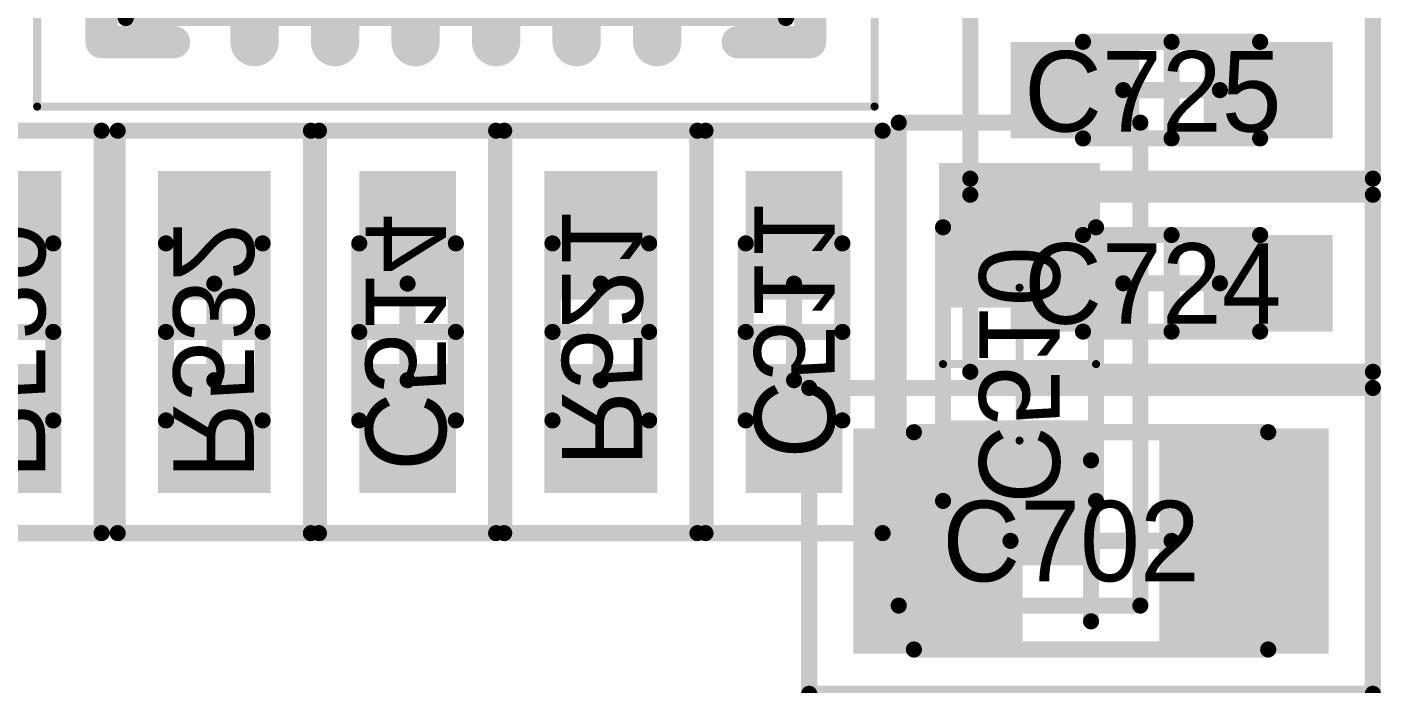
# Model space of a CAD drawing. Header units: millimetres. Extents: x 33.3 to 111.9, y 29.8 to 74.8.
# Drawn here: x 74.5 to 82.91, y 53.31 to 57.39 of the extents above; entities that cross this region are included whole.
import ezdxf

# ---------------------------------------------------------------- set-up
doc = ezdxf.new("R2010")
doc.units = ezdxf.units.MM
for name, color, linetype in [('BottomLayer', 5, 'Continuous'), ('BottomOverlay', 54, 'Continuous'), ('BottomPaste', 16, 'Continuous'), ('Mechanical13', 56, 'Continuous'), ('Mechanical14', 56, 'Continuous'), ('Mechanical15', 56, 'Continuous'), ('Mechanical16', 56, 'Continuous'), ('Mechanical17', 56, 'Continuous'), ('TopLayer', 1, 'Continuous'), ('TopOverlay', 2, 'Continuous'), ('TopPaste', 8, 'Continuous')]:
    doc.layers.add(name, color=color, linetype=linetype)

# ---------------------------------------------------------------- blocks, each defined once
blk = doc.blocks.new('QFN50P300X400X80_HS_21N_B_13')
at = {"layer": 'BottomLayer', "const_width": 0.3}
for points in [[(-0.75, 2.2), (-0.75, 1.65)], [(-0.25, 2.2), (-0.25, 1.65)], [(0.25, 2.2), (0.25, 1.65)], [(0.75, 2.2), (0.75, 1.65)], [(-1.15, 1.25), (-1.7, 1.25)], [(1.7, 1.25), (1.15, 1.25)], [(-1.15, 0.75), (-1.7, 0.75)], [(1.7, 0.75), (1.15, 0.75)], [(-1.15, 0.25), (-1.7, 0.25)], [(1.7, 0.25), (1.15, 0.25)], [(-1.15, -0.25), (-1.7, -0.25)], [(1.7, -0.25), (1.15, -0.25)], [(-1.15, -0.75), (-1.7, -0.75)], [(1.7, -0.75), (1.15, -0.75)], [(-1.15, -1.25), (-1.7, -1.25)], [(1.7, -1.25), (1.15, -1.25)], [(-0.75, -1.65), (-0.75, -2.2)], [(-0.25, -1.65), (-0.25, -2.2)], [(0.25, -1.65), (0.25, -2.2)], [(0.75, -1.65), (0.75, -2.2)]]:
    blk.add_lwpolyline(points, dxfattribs=at)
at = {"layer": 'BottomLayer', "const_width": 0.15}
for points in [[(-0.825, 2.2, 1), (-0.675, 2.2, 1)], [(-0.325, 2.2, 1), (-0.175, 2.2, 1)], [(0.175, 2.2, 1), (0.325, 2.2, 1)], [(0.675, 2.2, 1), (0.825, 2.2, 1)], [(-0.825, 1.65, 1), (-0.675, 1.65, 1)], [(-0.325, 1.65, 1), (-0.175, 1.65, 1)], [(0.175, 1.65, 1), (0.325, 1.65, 1)], [(0.675, 1.65, 1), (0.825, 1.65, 1)], [(-1.775, 1.25, 1), (-1.625, 1.25, 1)], [(-1.225, 1.25, 1), (-1.075, 1.25, 1)], [(1.075, 1.25, 1), (1.225, 1.25, 1)], [(1.625, 1.25, 1), (1.775, 1.25, 1)], [(-1.775, 0.75, 1), (-1.625, 0.75, 1)], [(-1.225, 0.75, 1), (-1.075, 0.75, 1)], [(1.075, 0.75, 1), (1.225, 0.75, 1)], [(1.625, 0.75, 1), (1.775, 0.75, 1)], [(-1.775, 0.25, 1), (-1.625, 0.25, 1)], [(-1.225, 0.25, 1), (-1.075, 0.25, 1)], [(1.075, 0.25, 1), (1.225, 0.25, 1)], [(1.625, 0.25, 1), (1.775, 0.25, 1)], [(-1.775, -0.25, 1), (-1.625, -0.25, 1)], [(-1.225, -0.25, 1), (-1.075, -0.25, 1)], [(1.075, -0.25, 1), (1.225, -0.25, 1)], [(1.625, -0.25, 1), (1.775, -0.25, 1)], [(-1.775, -0.75, 1), (-1.625, -0.75, 1)], [(-1.225, -0.75, 1), (-1.075, -0.75, 1)], [(1.075, -0.75, 1), (1.225, -0.75, 1)], [(1.625, -0.75, 1), (1.775, -0.75, 1)], [(-1.775, -1.25, 1), (-1.625, -1.25, 1)], [(-1.225, -1.25, 1), (-1.075, -1.25, 1)], [(1.075, -1.25, 1), (1.225, -1.25, 1)], [(1.625, -1.25, 1), (1.775, -1.25, 1)], [(-0.825, -1.65, 1), (-0.675, -1.65, 1)], [(-0.325, -1.65, 1), (-0.175, -1.65, 1)], [(0.175, -1.65, 1), (0.325, -1.65, 1)], [(0.675, -1.65, 1), (0.825, -1.65, 1)], [(-0.825, -2.2, 1), (-0.675, -2.2, 1)], [(-0.325, -2.2, 1), (-0.175, -2.2, 1)], [(0.175, -2.2, 1), (0.325, -2.2, 1)], [(0.675, -2.2, 1), (0.825, -2.2, 1)]]:
    blk.add_lwpolyline(points, format="xyb", close=True, dxfattribs=at)
at = {"layer": 'BottomLayer'}
blk.add_solid([(-0.8, -1.3), (0.8, -1.3), (-0.8, 1.3), (0.8, 1.3)], dxfattribs=at)
at = {"layer": 'BottomOverlay', "const_width": 0.2}
for points in [[(-1.7, 1.75), (-1.7, 2.2)], [(-1.25, 2.2), (-1.7, 2.2)], [(1.7, 2.2), (1.25, 2.2)], [(1.7, 1.75), (1.7, 2.2)], [(-1.7, -2.2), (-1.7, -1.75)], [(1.7, -2.2), (1.7, -1.75)], [(-1.25, -2.2), (-1.7, -2.2)], [(1.7, -2.2), (1.25, -2.2)]]:
    blk.add_lwpolyline(points, dxfattribs=at)
at = {"layer": 'BottomOverlay'}
for points, const_width in [([(-1.75, 2.2, 1), (-1.65, 2.2, 1)], 0.1), ([(-1.75, 2.2, 1), (-1.65, 2.2, 1)], 0.1), ([(-1.3, 2.2, 1), (-1.2, 2.2, 1)], 0.1), ([(1.2, 2.2, 1), (1.3, 2.2, 1)], 0.1), ([(1.65, 2.2, 1), (1.75, 2.2, 1)], 0.1), ([(1.65, 2.2, 1), (1.75, 2.2, 1)], 0.1), ([(-1.75, 1.75, 1), (-1.65, 1.75, 1)], 0.1), ([(1.65, 1.75, 1), (1.75, 1.75, 1)], 0.1), ([(-1.75, -1.75, 1), (-1.65, -1.75, 1)], 0.1), ([(1.65, -1.75, 1), (1.75, -1.75, 1)], 0.1), ([(-1.653, -2.286, 1), (-1.903, -2.286, 1)], 0.25), ([(-1.75, -2.2, 1), (-1.65, -2.2, 1)], 0.1), ([(-1.75, -2.2, 1), (-1.65, -2.2, 1)], 0.1), ([(-1.3, -2.2, 1), (-1.2, -2.2, 1)], 0.1), ([(1.2, -2.2, 1), (1.3, -2.2, 1)], 0.1), ([(1.65, -2.2, 1), (1.75, -2.2, 1)], 0.1), ([(1.65, -2.2, 1), (1.75, -2.2, 1)], 0.1), ([(-1.9655, -2.286, 1), (-1.8405, -2.286, 1)], 0.125), ([(-1.7155, -2.286, 1), (-1.5905, -2.286, 1)], 0.125)]:
    blk.add_lwpolyline(points, format="xyb", close=True, dxfattribs=dict(at, const_width=const_width))
at = {"layer": 'BottomPaste', "const_width": 0.3}
for points in [[(-0.75, 2.2), (-0.75, 1.65)], [(-0.25, 2.2), (-0.25, 1.65)], [(0.25, 2.2), (0.25, 1.65)], [(0.75, 2.2), (0.75, 1.65)], [(-1.15, 1.25), (-1.7, 1.25)], [(1.7, 1.25), (1.15, 1.25)], [(-1.15, 0.75), (-1.7, 0.75)], [(1.7, 0.75), (1.15, 0.75)], [(-1.15, 0.25), (-1.7, 0.25)], [(1.7, 0.25), (1.15, 0.25)], [(-1.15, -0.25), (-1.7, -0.25)], [(1.7, -0.25), (1.15, -0.25)], [(-1.15, -0.75), (-1.7, -0.75)], [(1.7, -0.75), (1.15, -0.75)], [(-1.15, -1.25), (-1.7, -1.25)], [(1.7, -1.25), (1.15, -1.25)], [(-0.75, -1.65), (-0.75, -2.2)], [(-0.25, -1.65), (-0.25, -2.2)], [(0.25, -1.65), (0.25, -2.2)], [(0.75, -1.65), (0.75, -2.2)]]:
    blk.add_lwpolyline(points, dxfattribs=at)
at = {"layer": 'BottomPaste', "const_width": 0.15}
for points in [[(-0.825, 2.2, 1), (-0.675, 2.2, 1)], [(-0.325, 2.2, 1), (-0.175, 2.2, 1)], [(0.175, 2.2, 1), (0.325, 2.2, 1)], [(0.675, 2.2, 1), (0.825, 2.2, 1)], [(-0.825, 1.65, 1), (-0.675, 1.65, 1)], [(-0.325, 1.65, 1), (-0.175, 1.65, 1)], [(0.175, 1.65, 1), (0.325, 1.65, 1)], [(0.675, 1.65, 1), (0.825, 1.65, 1)], [(-1.775, 1.25, 1), (-1.625, 1.25, 1)], [(-1.225, 1.25, 1), (-1.075, 1.25, 1)], [(1.075, 1.25, 1), (1.225, 1.25, 1)], [(1.625, 1.25, 1), (1.775, 1.25, 1)], [(-1.775, 0.75, 1), (-1.625, 0.75, 1)], [(-1.225, 0.75, 1), (-1.075, 0.75, 1)], [(1.075, 0.75, 1), (1.225, 0.75, 1)], [(1.625, 0.75, 1), (1.775, 0.75, 1)], [(-1.775, 0.25, 1), (-1.625, 0.25, 1)], [(-1.225, 0.25, 1), (-1.075, 0.25, 1)], [(1.075, 0.25, 1), (1.225, 0.25, 1)], [(1.625, 0.25, 1), (1.775, 0.25, 1)], [(-1.775, -0.25, 1), (-1.625, -0.25, 1)], [(-1.225, -0.25, 1), (-1.075, -0.25, 1)], [(1.075, -0.25, 1), (1.225, -0.25, 1)], [(1.625, -0.25, 1), (1.775, -0.25, 1)], [(-1.775, -0.75, 1), (-1.625, -0.75, 1)], [(-1.225, -0.75, 1), (-1.075, -0.75, 1)], [(1.075, -0.75, 1), (1.225, -0.75, 1)], [(1.625, -0.75, 1), (1.775, -0.75, 1)], [(-1.775, -1.25, 1), (-1.625, -1.25, 1)], [(-1.225, -1.25, 1), (-1.075, -1.25, 1)], [(1.075, -1.25, 1), (1.225, -1.25, 1)], [(1.625, -1.25, 1), (1.775, -1.25, 1)], [(-0.825, -1.65, 1), (-0.675, -1.65, 1)], [(-0.325, -1.65, 1), (-0.175, -1.65, 1)], [(0.175, -1.65, 1), (0.325, -1.65, 1)], [(0.675, -1.65, 1), (0.825, -1.65, 1)], [(-0.825, -2.2, 1), (-0.675, -2.2, 1)], [(-0.325, -2.2, 1), (-0.175, -2.2, 1)], [(0.175, -2.2, 1), (0.325, -2.2, 1)], [(0.675, -2.2, 1), (0.825, -2.2, 1)]]:
    blk.add_lwpolyline(points, format="xyb", close=True, dxfattribs=at)
at = {"layer": 'BottomPaste'}
blk.add_solid([(-0.8, -1.3), (0.8, -1.3), (-0.8, 1.3), (0.8, 1.3)], dxfattribs=at)
at = {"layer": 'Mechanical14', "const_width": 0.1}
for points in [[(-1.55, -2.05), (-1.55, 2.05)], [(1.55, 2.05), (-1.55, 2.05)], [(1.55, -2.05), (1.55, 2.05)], [(1.55, -2.05), (-1.55, -2.05)]]:
    blk.add_lwpolyline(points, dxfattribs=at)
at = {"layer": 'Mechanical14'}
for points, const_width in [([(-1.575, 2.05, 1), (-1.525, 2.05, 1)], 0.05), ([(-1.575, 2.05, 1), (-1.525, 2.05, 1)], 0.05), ([(1.525, 2.05, 1), (1.575, 2.05, 1)], 0.05), ([(1.525, 2.05, 1), (1.575, 2.05, 1)], 0.05), ([(-0.15, -1.15, 1), (-1.15, -1.15, 1)], 0.1), ([(-1.175, -1.15, 1), (-1.125, -1.15, 1)], 0.05), ([(-0.175, -1.15, 1), (-0.125, -1.15, 1)], 0.05), ([(-1.575, -2.05, 1), (-1.525, -2.05, 1)], 0.05), ([(-1.575, -2.05, 1), (-1.525, -2.05, 1)], 0.05), ([(1.525, -2.05, 1), (1.575, -2.05, 1)], 0.05), ([(1.525, -2.05, 1), (1.575, -2.05, 1)], 0.05)]:
    blk.add_lwpolyline(points, format="xyb", close=True, dxfattribs=dict(at, const_width=const_width))
at = {"layer": 'Mechanical16'}
for points, const_width in [([(-2.1, -2.6), (-2.1, 2.6)], 0.05), ([(2.1, 2.6), (-2.1, 2.6)], 0.05), ([(2.1, -2.6), (2.1, 2.6)], 0.05), ([(0, -0.5), (0, 0.5)], 0.1), ([(0.5, 0), (-0.5, 0)], 0.1), ([(2.1, -2.6), (-2.1, -2.6)], 0.05)]:
    blk.add_lwpolyline(points, dxfattribs=dict(at, const_width=const_width))
for points, const_width in [([(-2.1125, 2.6, 1), (-2.0875, 2.6, 1)], 0.025), ([(-2.1125, 2.6, 1), (-2.0875, 2.6, 1)], 0.025), ([(2.0875, 2.6, 1), (2.1125, 2.6, 1)], 0.025), ([(2.0875, 2.6, 1), (2.1125, 2.6, 1)], 0.025), ([(-0.025, 0.5, 1), (0.025, 0.5, 1)], 0.05), ([(-0.525, 0, 1), (-0.475, 0, 1)], 0.05), ([(0.475, 0, 1), (0.525, 0, 1)], 0.05), ([(-0.025, -0.5, 1), (0.025, -0.5, 1)], 0.05), ([(-2.1125, -2.6, 1), (-2.0875, -2.6, 1)], 0.025), ([(-2.1125, -2.6, 1), (-2.0875, -2.6, 1)], 0.025), ([(2.0875, -2.6, 1), (2.1125, -2.6, 1)], 0.025), ([(2.0875, -2.6, 1), (2.1125, -2.6, 1)], 0.025)]:
    blk.add_lwpolyline(points, format="xyb", close=True, dxfattribs=dict(at, const_width=const_width))
blk = doc.blocks.new('RESC0402_1005__N_B_97')
at = {"layer": 'BottomLayer'}
for points in [[(-1, 0.35), (-1, -0.35), (-0.2, 0.35), (-0.2, -0.35)], [(0.2, 0.35), (0.2, -0.35), (1, 0.35), (1, -0.35)]]:
    blk.add_solid(points, dxfattribs=at)
at = {"layer": 'BottomPaste'}
for points in [[(-1, 0.35), (-1, -0.35), (-0.2, 0.35), (-0.2, -0.35)], [(0.2, 0.35), (0.2, -0.35), (1, 0.35), (1, -0.35)]]:
    blk.add_solid(points, dxfattribs=at)
at = {"layer": 'Mechanical14', "const_width": 0.1}
for points in [[(-0.55, 0.3), (0.55, 0.3)], [(-0.55, 0.3), (-0.55, -0.3)], [(0.55, 0.3), (0.55, -0.3)], [(-0.55, -0.3), (0.55, -0.3)]]:
    blk.add_lwpolyline(points, dxfattribs=at)
at = {"layer": 'Mechanical14', "const_width": 0.05}
for points in [[(-0.575, 0.3, 1), (-0.525, 0.3, 1)], [(-0.575, 0.3, 1), (-0.525, 0.3, 1)], [(0.525, 0.3, 1), (0.575, 0.3, 1)], [(0.525, 0.3, 1), (0.575, 0.3, 1)], [(-0.575, -0.3, 1), (-0.525, -0.3, 1)], [(-0.575, -0.3, 1), (-0.525, -0.3, 1)], [(0.525, -0.3, 1), (0.575, -0.3, 1)], [(0.525, -0.3, 1), (0.575, -0.3, 1)]]:
    blk.add_lwpolyline(points, format="xyb", close=True, dxfattribs=at)
at = {"layer": 'Mechanical16', "const_width": 0.1}
for points in [[(-1.25, 0.6), (1.25, 0.6)], [(-1.25, 0.6), (-1.25, -0.6)], [(1.25, 0.6), (1.25, -0.6)], [(-1.25, -0.6), (1.25, -0.6)]]:
    blk.add_lwpolyline(points, dxfattribs=at)
at = {"layer": 'Mechanical16', "const_width": 0.05}
for points in [[(-1.275, 0.6, 1), (-1.225, 0.6, 1)], [(-1.275, 0.6, 1), (-1.225, 0.6, 1)], [(1.225, 0.6, 1), (1.275, 0.6, 1)], [(1.225, 0.6, 1), (1.275, 0.6, 1)], [(-1.275, -0.6, 1), (-1.225, -0.6, 1)], [(-1.275, -0.6, 1), (-1.225, -0.6, 1)], [(1.225, -0.6, 1), (1.275, -0.6, 1)], [(1.225, -0.6, 1), (1.275, -0.6, 1)]]:
    blk.add_lwpolyline(points, format="xyb", close=True, dxfattribs=at)
at = {"layer": 'Mechanical17', "const_width": 0.1}
for points in [[(0, 0.3), (0, -0.3)], [(-0.3, 0), (0.3, 0)]]:
    blk.add_lwpolyline(points, dxfattribs=at)
at = {"layer": 'Mechanical17', "const_width": 0.05}
for points in [[(-0.025, 0.3, 1), (0.025, 0.3, 1)], [(-0.325, 0, 1), (-0.275, 0, 1)], [(0.275, 0, 1), (0.325, 0, 1)], [(-0.025, -0.3, 1), (0.025, -0.3, 1)]]:
    blk.add_lwpolyline(points, format="xyb", close=True, dxfattribs=at)
blk = doc.blocks.new('RESC0402_1005__N_B_100')
at = {"layer": 'BottomLayer'}
for points in [[(-1, 0.35), (-1, -0.35), (-0.2, 0.35), (-0.2, -0.35)], [(0.2, 0.35), (0.2, -0.35), (1, 0.35), (1, -0.35)]]:
    blk.add_solid(points, dxfattribs=at)
at = {"layer": 'BottomPaste'}
for points in [[(-1, 0.35), (-1, -0.35), (-0.2, 0.35), (-0.2, -0.35)], [(0.2, 0.35), (0.2, -0.35), (1, 0.35), (1, -0.35)]]:
    blk.add_solid(points, dxfattribs=at)
at = {"layer": 'Mechanical14', "const_width": 0.1}
for points in [[(0.55, 0.3), (-0.55, 0.3)], [(-0.55, -0.3), (-0.55, 0.3)], [(0.55, -0.3), (0.55, 0.3)], [(0.55, -0.3), (-0.55, -0.3)]]:
    blk.add_lwpolyline(points, dxfattribs=at)
at = {"layer": 'Mechanical14', "const_width": 0.05}
for points in [[(-0.575, 0.3, 1), (-0.525, 0.3, 1)], [(-0.575, 0.3, 1), (-0.525, 0.3, 1)], [(0.525, 0.3, 1), (0.575, 0.3, 1)], [(0.525, 0.3, 1), (0.575, 0.3, 1)], [(-0.575, -0.3, 1), (-0.525, -0.3, 1)], [(-0.575, -0.3, 1), (-0.525, -0.3, 1)], [(0.525, -0.3, 1), (0.575, -0.3, 1)], [(0.525, -0.3, 1), (0.575, -0.3, 1)]]:
    blk.add_lwpolyline(points, format="xyb", close=True, dxfattribs=at)
at = {"layer": 'Mechanical16', "const_width": 0.1}
for points in [[(1.25, 0.6), (-1.25, 0.6)], [(-1.25, -0.6), (-1.25, 0.6)], [(1.25, -0.6), (1.25, 0.6)], [(1.25, -0.6), (-1.25, -0.6)]]:
    blk.add_lwpolyline(points, dxfattribs=at)
at = {"layer": 'Mechanical16', "const_width": 0.05}
for points in [[(-1.275, 0.6, 1), (-1.225, 0.6, 1)], [(-1.275, 0.6, 1), (-1.225, 0.6, 1)], [(1.225, 0.6, 1), (1.275, 0.6, 1)], [(1.225, 0.6, 1), (1.275, 0.6, 1)], [(-1.275, -0.6, 1), (-1.225, -0.6, 1)], [(-1.275, -0.6, 1), (-1.225, -0.6, 1)], [(1.225, -0.6, 1), (1.275, -0.6, 1)], [(1.225, -0.6, 1), (1.275, -0.6, 1)]]:
    blk.add_lwpolyline(points, format="xyb", close=True, dxfattribs=at)
at = {"layer": 'Mechanical17', "const_width": 0.1}
for points in [[(0, -0.3), (0, 0.3)], [(0.3, 0), (-0.3, 0)]]:
    blk.add_lwpolyline(points, dxfattribs=at)
at = {"layer": 'Mechanical17', "const_width": 0.05}
for points in [[(-0.025, 0.3, 1), (0.025, 0.3, 1)], [(-0.325, 0, 1), (-0.275, 0, 1)], [(0.275, 0, 1), (0.325, 0, 1)], [(-0.025, -0.3, 1), (0.025, -0.3, 1)]]:
    blk.add_lwpolyline(points, format="xyb", close=True, dxfattribs=at)
blk = doc.blocks.new('RESC0402_1005__N_B_108')
at = {"layer": 'BottomLayer'}
for points in [[(-1, 0.35), (-1, -0.35), (-0.2, 0.35), (-0.2, -0.35)], [(0.2, 0.35), (0.2, -0.35), (1, 0.35), (1, -0.35)]]:
    blk.add_solid(points, dxfattribs=at)
at = {"layer": 'BottomPaste'}
for points in [[(-1, 0.35), (-1, -0.35), (-0.2, 0.35), (-0.2, -0.35)], [(0.2, 0.35), (0.2, -0.35), (1, 0.35), (1, -0.35)]]:
    blk.add_solid(points, dxfattribs=at)
at = {"layer": 'Mechanical14', "const_width": 0.1}
for points in [[(-0.55, 0.3), (0.55, 0.3)], [(-0.55, 0.3), (-0.55, -0.3)], [(0.55, 0.3), (0.55, -0.3)], [(-0.55, -0.3), (0.55, -0.3)]]:
    blk.add_lwpolyline(points, dxfattribs=at)
at = {"layer": 'Mechanical14', "const_width": 0.05}
for points in [[(-0.575, 0.3, 1), (-0.525, 0.3, 1)], [(-0.575, 0.3, 1), (-0.525, 0.3, 1)], [(0.525, 0.3, 1), (0.575, 0.3, 1)], [(0.525, 0.3, 1), (0.575, 0.3, 1)], [(-0.575, -0.3, 1), (-0.525, -0.3, 1)], [(-0.575, -0.3, 1), (-0.525, -0.3, 1)], [(0.525, -0.3, 1), (0.575, -0.3, 1)], [(0.525, -0.3, 1), (0.575, -0.3, 1)]]:
    blk.add_lwpolyline(points, format="xyb", close=True, dxfattribs=at)
at = {"layer": 'Mechanical16', "const_width": 0.1}
for points in [[(-1.25, 0.6), (1.25, 0.6)], [(-1.25, 0.6), (-1.25, -0.6)], [(1.25, 0.6), (1.25, -0.6)], [(-1.25, -0.6), (1.25, -0.6)]]:
    blk.add_lwpolyline(points, dxfattribs=at)
at = {"layer": 'Mechanical16', "const_width": 0.05}
for points in [[(-1.275, 0.6, 1), (-1.225, 0.6, 1)], [(-1.275, 0.6, 1), (-1.225, 0.6, 1)], [(1.225, 0.6, 1), (1.275, 0.6, 1)], [(1.225, 0.6, 1), (1.275, 0.6, 1)], [(-1.275, -0.6, 1), (-1.225, -0.6, 1)], [(-1.275, -0.6, 1), (-1.225, -0.6, 1)], [(1.225, -0.6, 1), (1.275, -0.6, 1)], [(1.225, -0.6, 1), (1.275, -0.6, 1)]]:
    blk.add_lwpolyline(points, format="xyb", close=True, dxfattribs=at)
at = {"layer": 'Mechanical17', "const_width": 0.1}
for points in [[(0, 0.3), (0, -0.3)], [(-0.3, 0), (0.3, 0)]]:
    blk.add_lwpolyline(points, dxfattribs=at)
at = {"layer": 'Mechanical17', "const_width": 0.05}
for points in [[(-0.025, 0.3, 1), (0.025, 0.3, 1)], [(-0.325, 0, 1), (-0.275, 0, 1)], [(0.275, 0, 1), (0.325, 0, 1)], [(-0.025, -0.3, 1), (0.025, -0.3, 1)]]:
    blk.add_lwpolyline(points, format="xyb", close=True, dxfattribs=at)
blk = doc.blocks.new('CAPC0402_1005__N_241')
at = {"layer": 'Mechanical13', "const_width": 0.1}
for points in [[(-0.55, 0.3), (0.55, 0.3)], [(-0.55, -0.3), (-0.55, 0.3)], [(0.55, -0.3), (0.55, 0.3)], [(-0.55, -0.3), (0.55, -0.3)]]:
    blk.add_lwpolyline(points, dxfattribs=at)
at = {"layer": 'Mechanical13', "const_width": 0.05}
for points in [[(-0.575, 0.3, 1), (-0.525, 0.3, 1)], [(-0.575, 0.3, 1), (-0.525, 0.3, 1)], [(0.525, 0.3, 1), (0.575, 0.3, 1)], [(0.525, 0.3, 1), (0.575, 0.3, 1)], [(-0.575, -0.3, 1), (-0.525, -0.3, 1)], [(-0.575, -0.3, 1), (-0.525, -0.3, 1)], [(0.525, -0.3, 1), (0.575, -0.3, 1)], [(0.525, -0.3, 1), (0.575, -0.3, 1)]]:
    blk.add_lwpolyline(points, format="xyb", close=True, dxfattribs=at)
at = {"layer": 'Mechanical15', "const_width": 0.1}
for points in [[(-1.25, 0.55), (1.25, 0.55)], [(-1.25, -0.55), (-1.25, 0.55)], [(1.25, -0.55), (1.25, 0.55)], [(-1.25, -0.55), (1.25, -0.55)]]:
    blk.add_lwpolyline(points, dxfattribs=at)
at = {"layer": 'Mechanical15', "const_width": 0.05}
for points in [[(-1.275, 0.55, 1), (-1.225, 0.55, 1)], [(-1.275, 0.55, 1), (-1.225, 0.55, 1)], [(1.225, 0.55, 1), (1.275, 0.55, 1)], [(1.225, 0.55, 1), (1.275, 0.55, 1)], [(-1.275, -0.55, 1), (-1.225, -0.55, 1)], [(-1.275, -0.55, 1), (-1.225, -0.55, 1)], [(1.225, -0.55, 1), (1.275, -0.55, 1)], [(1.225, -0.55, 1), (1.275, -0.55, 1)]]:
    blk.add_lwpolyline(points, format="xyb", close=True, dxfattribs=at)
at = {"layer": 'Mechanical17', "const_width": 0.1}
for points in [[(0, -0.3), (0, 0.3)], [(-0.3, 0), (0.3, 0)]]:
    blk.add_lwpolyline(points, dxfattribs=at)
at = {"layer": 'Mechanical17', "const_width": 0.05}
for points in [[(-0.025, 0.3, 1), (0.025, 0.3, 1)], [(-0.325, 0, 1), (-0.275, 0, 1)], [(0.275, 0, 1), (0.325, 0, 1)], [(-0.025, -0.3, 1), (0.025, -0.3, 1)]]:
    blk.add_lwpolyline(points, format="xyb", close=True, dxfattribs=at)
at = {"layer": 'TopLayer'}
for points in [[(-0.2, -0.3), (-0.2, 0.3), (-1, -0.3), (-1, 0.3)], [(1, -0.3), (1, 0.3), (0.2, -0.3), (0.2, 0.3)]]:
    blk.add_solid(points, dxfattribs=at)
at = {"layer": 'TopPaste'}
for points in [[(-0.2, -0.3), (-0.2, 0.3), (-1, -0.3), (-1, 0.3)], [(1, -0.3), (1, 0.3), (0.2, -0.3), (0.2, 0.3)]]:
    blk.add_solid(points, dxfattribs=at)
blk = doc.blocks.new('CAPC0402_1005__N_242')
at = {"layer": 'Mechanical13', "const_width": 0.1}
for points in [[(-0.55, 0.3), (0.55, 0.3)], [(-0.55, -0.3), (-0.55, 0.3)], [(0.55, -0.3), (0.55, 0.3)], [(-0.55, -0.3), (0.55, -0.3)]]:
    blk.add_lwpolyline(points, dxfattribs=at)
at = {"layer": 'Mechanical13', "const_width": 0.05}
for points in [[(-0.575, 0.3, 1), (-0.525, 0.3, 1)], [(-0.575, 0.3, 1), (-0.525, 0.3, 1)], [(0.525, 0.3, 1), (0.575, 0.3, 1)], [(0.525, 0.3, 1), (0.575, 0.3, 1)], [(-0.575, -0.3, 1), (-0.525, -0.3, 1)], [(-0.575, -0.3, 1), (-0.525, -0.3, 1)], [(0.525, -0.3, 1), (0.575, -0.3, 1)], [(0.525, -0.3, 1), (0.575, -0.3, 1)]]:
    blk.add_lwpolyline(points, format="xyb", close=True, dxfattribs=at)
at = {"layer": 'Mechanical15', "const_width": 0.1}
for points in [[(-1.25, 0.55), (1.25, 0.55)], [(-1.25, -0.55), (-1.25, 0.55)], [(1.25, -0.55), (1.25, 0.55)], [(-1.25, -0.55), (1.25, -0.55)]]:
    blk.add_lwpolyline(points, dxfattribs=at)
at = {"layer": 'Mechanical15', "const_width": 0.05}
for points in [[(-1.275, 0.55, 1), (-1.225, 0.55, 1)], [(-1.275, 0.55, 1), (-1.225, 0.55, 1)], [(1.225, 0.55, 1), (1.275, 0.55, 1)], [(1.225, 0.55, 1), (1.275, 0.55, 1)], [(-1.275, -0.55, 1), (-1.225, -0.55, 1)], [(-1.275, -0.55, 1), (-1.225, -0.55, 1)], [(1.225, -0.55, 1), (1.275, -0.55, 1)], [(1.225, -0.55, 1), (1.275, -0.55, 1)]]:
    blk.add_lwpolyline(points, format="xyb", close=True, dxfattribs=at)
at = {"layer": 'Mechanical17', "const_width": 0.1}
for points in [[(0, -0.3), (0, 0.3)], [(-0.3, 0), (0.3, 0)]]:
    blk.add_lwpolyline(points, dxfattribs=at)
at = {"layer": 'Mechanical17', "const_width": 0.05}
for points in [[(-0.025, 0.3, 1), (0.025, 0.3, 1)], [(-0.325, 0, 1), (-0.275, 0, 1)], [(0.275, 0, 1), (0.325, 0, 1)], [(-0.025, -0.3, 1), (0.025, -0.3, 1)]]:
    blk.add_lwpolyline(points, format="xyb", close=True, dxfattribs=at)
at = {"layer": 'TopLayer'}
for points in [[(-0.2, -0.3), (-0.2, 0.3), (-1, -0.3), (-1, 0.3)], [(1, -0.3), (1, 0.3), (0.2, -0.3), (0.2, 0.3)]]:
    blk.add_solid(points, dxfattribs=at)
at = {"layer": 'TopPaste'}
for points in [[(-0.2, -0.3), (-0.2, 0.3), (-1, -0.3), (-1, 0.3)], [(1, -0.3), (1, 0.3), (0.2, -0.3), (0.2, 0.3)]]:
    blk.add_solid(points, dxfattribs=at)
blk = doc.blocks.new('CAPC0805_2012__N_264')
at = {"layer": 'Mechanical13', "const_width": 0.1}
for points in [[(-1.1, -0.675), (-1.1, 0.675)], [(-1.1, 0.675), (1.1, 0.675)], [(1.1, -0.675), (1.1, 0.675)], [(-1.1, -0.675), (1.1, -0.675)]]:
    blk.add_lwpolyline(points, dxfattribs=at)
at = {"layer": 'Mechanical13', "const_width": 0.05}
for points in [[(-1.125, 0.675, 1), (-1.075, 0.675, 1)], [(-1.125, 0.675, 1), (-1.075, 0.675, 1)], [(1.075, 0.675, 1), (1.125, 0.675, 1)], [(1.075, 0.675, 1), (1.125, 0.675, 1)], [(-1.125, -0.675, 1), (-1.075, -0.675, 1)], [(-1.125, -0.675, 1), (-1.075, -0.675, 1)], [(1.075, -0.675, 1), (1.125, -0.675, 1)], [(1.075, -0.675, 1), (1.125, -0.675, 1)]]:
    blk.add_lwpolyline(points, format="xyb", close=True, dxfattribs=at)
at = {"layer": 'Mechanical15', "const_width": 0.1}
for points in [[(-1.75, -0.95), (-1.75, 0.95)], [(-1.75, 0.95), (1.75, 0.95)], [(1.75, -0.95), (1.75, 0.95)], [(-1.75, -0.95), (1.75, -0.95)]]:
    blk.add_lwpolyline(points, dxfattribs=at)
at = {"layer": 'Mechanical15', "const_width": 0.05}
for points in [[(-1.775, 0.95, 1), (-1.725, 0.95, 1)], [(-1.775, 0.95, 1), (-1.725, 0.95, 1)], [(1.725, 0.95, 1), (1.775, 0.95, 1)], [(1.725, 0.95, 1), (1.775, 0.95, 1)], [(-1.775, -0.95, 1), (-1.725, -0.95, 1)], [(-1.775, -0.95, 1), (-1.725, -0.95, 1)], [(1.725, -0.95, 1), (1.775, -0.95, 1)], [(1.725, -0.95, 1), (1.775, -0.95, 1)]]:
    blk.add_lwpolyline(points, format="xyb", close=True, dxfattribs=at)
at = {"layer": 'Mechanical17', "const_width": 0.1}
for points in [[(0, -0.5), (0, 0.5)], [(-0.5, 0), (0.5, 0)]]:
    blk.add_lwpolyline(points, dxfattribs=at)
at = {"layer": 'Mechanical17', "const_width": 0.05}
for points in [[(-0.025, 0.5, 1), (0.025, 0.5, 1)], [(-0.525, 0, 1), (-0.475, 0, 1)], [(0.475, 0, 1), (0.525, 0, 1)], [(-0.025, -0.5, 1), (0.025, -0.5, 1)]]:
    blk.add_lwpolyline(points, format="xyb", close=True, dxfattribs=at)
at = {"layer": 'TopLayer'}
for points in [[(-0.425, -0.7), (-0.425, 0.7), (-1.475, -0.7), (-1.475, 0.7)], [(1.475, -0.7), (1.475, 0.7), (0.425, -0.7), (0.425, 0.7)]]:
    blk.add_solid(points, dxfattribs=at)
at = {"layer": 'TopPaste'}
for points in [[(-0.425, -0.7), (-0.425, 0.7), (-1.475, -0.7), (-1.475, 0.7)], [(1.475, -0.7), (1.475, 0.7), (0.425, -0.7), (0.425, 0.7)]]:
    blk.add_solid(points, dxfattribs=at)
blk = doc.blocks.new('CAPC0402_1005__N_B_294')
at = {"layer": 'BottomLayer'}
for points in [[(-1, 0.3), (-1, -0.3), (-0.2, 0.3), (-0.2, -0.3)], [(0.2, 0.3), (0.2, -0.3), (1, 0.3), (1, -0.3)]]:
    blk.add_solid(points, dxfattribs=at)
at = {"layer": 'BottomPaste'}
for points in [[(-1, 0.3), (-1, -0.3), (-0.2, 0.3), (-0.2, -0.3)], [(0.2, 0.3), (0.2, -0.3), (1, 0.3), (1, -0.3)]]:
    blk.add_solid(points, dxfattribs=at)
at = {"layer": 'Mechanical14', "const_width": 0.1}
for points in [[(0.55, 0.3), (-0.55, 0.3)], [(-0.55, -0.3), (-0.55, 0.3)], [(0.55, -0.3), (0.55, 0.3)], [(0.55, -0.3), (-0.55, -0.3)]]:
    blk.add_lwpolyline(points, dxfattribs=at)
at = {"layer": 'Mechanical14', "const_width": 0.05}
for points in [[(-0.575, 0.3, 1), (-0.525, 0.3, 1)], [(-0.575, 0.3, 1), (-0.525, 0.3, 1)], [(0.525, 0.3, 1), (0.575, 0.3, 1)], [(0.525, 0.3, 1), (0.575, 0.3, 1)], [(-0.575, -0.3, 1), (-0.525, -0.3, 1)], [(-0.575, -0.3, 1), (-0.525, -0.3, 1)], [(0.525, -0.3, 1), (0.575, -0.3, 1)], [(0.525, -0.3, 1), (0.575, -0.3, 1)]]:
    blk.add_lwpolyline(points, format="xyb", close=True, dxfattribs=at)
at = {"layer": 'Mechanical16', "const_width": 0.1}
for points in [[(1.25, 0.55), (-1.25, 0.55)], [(-1.25, -0.55), (-1.25, 0.55)], [(1.25, -0.55), (1.25, 0.55)], [(1.25, -0.55), (-1.25, -0.55)]]:
    blk.add_lwpolyline(points, dxfattribs=at)
at = {"layer": 'Mechanical16', "const_width": 0.05}
for points in [[(-1.275, 0.55, 1), (-1.225, 0.55, 1)], [(-1.275, 0.55, 1), (-1.225, 0.55, 1)], [(1.225, 0.55, 1), (1.275, 0.55, 1)], [(1.225, 0.55, 1), (1.275, 0.55, 1)], [(-1.275, -0.55, 1), (-1.225, -0.55, 1)], [(-1.275, -0.55, 1), (-1.225, -0.55, 1)], [(1.225, -0.55, 1), (1.275, -0.55, 1)], [(1.225, -0.55, 1), (1.275, -0.55, 1)]]:
    blk.add_lwpolyline(points, format="xyb", close=True, dxfattribs=at)
at = {"layer": 'Mechanical17', "const_width": 0.1}
for points in [[(0, -0.3), (0, 0.3)], [(0.3, 0), (-0.3, 0)]]:
    blk.add_lwpolyline(points, dxfattribs=at)
at = {"layer": 'Mechanical17', "const_width": 0.05}
for points in [[(-0.025, 0.3, 1), (0.025, 0.3, 1)], [(-0.325, 0, 1), (-0.275, 0, 1)], [(0.275, 0, 1), (0.325, 0, 1)], [(-0.025, -0.3, 1), (0.025, -0.3, 1)]]:
    blk.add_lwpolyline(points, format="xyb", close=True, dxfattribs=at)
blk = doc.blocks.new('CAPC0402_1005__N_B_297')
at = {"layer": 'BottomLayer'}
for points in [[(-1, 0.3), (-1, -0.3), (-0.2, 0.3), (-0.2, -0.3)], [(0.2, 0.3), (0.2, -0.3), (1, 0.3), (1, -0.3)]]:
    blk.add_solid(points, dxfattribs=at)
at = {"layer": 'BottomPaste'}
for points in [[(-1, 0.3), (-1, -0.3), (-0.2, 0.3), (-0.2, -0.3)], [(0.2, 0.3), (0.2, -0.3), (1, 0.3), (1, -0.3)]]:
    blk.add_solid(points, dxfattribs=at)
at = {"layer": 'Mechanical14', "const_width": 0.1}
for points in [[(-0.55, 0.3), (0.55, 0.3)], [(-0.55, 0.3), (-0.55, -0.3)], [(0.55, 0.3), (0.55, -0.3)], [(-0.55, -0.3), (0.55, -0.3)]]:
    blk.add_lwpolyline(points, dxfattribs=at)
at = {"layer": 'Mechanical14', "const_width": 0.05}
for points in [[(-0.575, 0.3, 1), (-0.525, 0.3, 1)], [(-0.575, 0.3, 1), (-0.525, 0.3, 1)], [(0.525, 0.3, 1), (0.575, 0.3, 1)], [(0.525, 0.3, 1), (0.575, 0.3, 1)], [(-0.575, -0.3, 1), (-0.525, -0.3, 1)], [(-0.575, -0.3, 1), (-0.525, -0.3, 1)], [(0.525, -0.3, 1), (0.575, -0.3, 1)], [(0.525, -0.3, 1), (0.575, -0.3, 1)]]:
    blk.add_lwpolyline(points, format="xyb", close=True, dxfattribs=at)
at = {"layer": 'Mechanical16', "const_width": 0.1}
for points in [[(-1.25, 0.55), (1.25, 0.55)], [(-1.25, 0.55), (-1.25, -0.55)], [(1.25, 0.55), (1.25, -0.55)], [(-1.25, -0.55), (1.25, -0.55)]]:
    blk.add_lwpolyline(points, dxfattribs=at)
at = {"layer": 'Mechanical16', "const_width": 0.05}
for points in [[(-1.275, 0.55, 1), (-1.225, 0.55, 1)], [(-1.275, 0.55, 1), (-1.225, 0.55, 1)], [(1.225, 0.55, 1), (1.275, 0.55, 1)], [(1.225, 0.55, 1), (1.275, 0.55, 1)], [(-1.275, -0.55, 1), (-1.225, -0.55, 1)], [(-1.275, -0.55, 1), (-1.225, -0.55, 1)], [(1.225, -0.55, 1), (1.275, -0.55, 1)], [(1.225, -0.55, 1), (1.275, -0.55, 1)]]:
    blk.add_lwpolyline(points, format="xyb", close=True, dxfattribs=at)
at = {"layer": 'Mechanical17', "const_width": 0.1}
for points in [[(0, 0.3), (0, -0.3)], [(-0.3, 0), (0.3, 0)]]:
    blk.add_lwpolyline(points, dxfattribs=at)
at = {"layer": 'Mechanical17', "const_width": 0.05}
for points in [[(-0.025, 0.3, 1), (0.025, 0.3, 1)], [(-0.325, 0, 1), (-0.275, 0, 1)], [(0.275, 0, 1), (0.325, 0, 1)], [(-0.025, -0.3, 1), (0.025, -0.3, 1)]]:
    blk.add_lwpolyline(points, format="xyb", close=True, dxfattribs=at)
blk = doc.blocks.new('CAPC0603_1608__N_B_298')
at = {"layer": 'BottomLayer'}
for points in [[(-1.25, 0.5), (-1.25, -0.5), (-0.35, 0.5), (-0.35, -0.5)], [(0.35, 0.5), (0.35, -0.5), (1.25, 0.5), (1.25, -0.5)]]:
    blk.add_solid(points, dxfattribs=at)
at = {"layer": 'BottomPaste'}
for points in [[(-1.25, 0.5), (-1.25, -0.5), (-0.35, 0.5), (-0.35, -0.5)], [(0.35, 0.5), (0.35, -0.5), (1.25, 0.5), (1.25, -0.5)]]:
    blk.add_solid(points, dxfattribs=at)
at = {"layer": 'Mechanical14', "const_width": 0.1}
for points in [[(-0.85, 0.475), (0.85, 0.475)], [(-0.85, 0.475), (-0.85, -0.475)], [(0.85, 0.475), (0.85, -0.475)], [(-0.85, -0.475), (0.85, -0.475)]]:
    blk.add_lwpolyline(points, dxfattribs=at)
at = {"layer": 'Mechanical14', "const_width": 0.05}
for points in [[(-0.875, 0.475, 1), (-0.825, 0.475, 1)], [(-0.875, 0.475, 1), (-0.825, 0.475, 1)], [(0.825, 0.475, 1), (0.875, 0.475, 1)], [(0.825, 0.475, 1), (0.875, 0.475, 1)], [(-0.875, -0.475, 1), (-0.825, -0.475, 1)], [(-0.875, -0.475, 1), (-0.825, -0.475, 1)], [(0.825, -0.475, 1), (0.875, -0.475, 1)], [(0.825, -0.475, 1), (0.875, -0.475, 1)]]:
    blk.add_lwpolyline(points, format="xyb", close=True, dxfattribs=at)
at = {"layer": 'Mechanical16', "const_width": 0.1}
for points in [[(-1.5, 0.75), (1.5, 0.75)], [(-1.5, 0.75), (-1.5, -0.75)], [(1.5, 0.75), (1.5, -0.75)], [(-1.5, -0.75), (1.5, -0.75)]]:
    blk.add_lwpolyline(points, dxfattribs=at)
at = {"layer": 'Mechanical16', "const_width": 0.05}
for points in [[(-1.525, 0.75, 1), (-1.475, 0.75, 1)], [(-1.525, 0.75, 1), (-1.475, 0.75, 1)], [(1.475, 0.75, 1), (1.525, 0.75, 1)], [(1.475, 0.75, 1), (1.525, 0.75, 1)], [(-1.525, -0.75, 1), (-1.475, -0.75, 1)], [(-1.525, -0.75, 1), (-1.475, -0.75, 1)], [(1.475, -0.75, 1), (1.525, -0.75, 1)], [(1.475, -0.75, 1), (1.525, -0.75, 1)]]:
    blk.add_lwpolyline(points, format="xyb", close=True, dxfattribs=at)
at = {"layer": 'Mechanical17', "const_width": 0.05}
for points in [[(0, 0.475), (0, -0.475)], [(-0.475, 0), (0.475, 0)]]:
    blk.add_lwpolyline(points, dxfattribs=at)
at = {"layer": 'Mechanical17', "const_width": 0.025}
for points in [[(-0.0125, 0.475, 1), (0.0125, 0.475, 1)], [(-0.4875, 0, 1), (-0.4625, 0, 1)], [(0.4625, 0, 1), (0.4875, 0, 1)], [(-0.0125, -0.475, 1), (0.0125, -0.475, 1)]]:
    blk.add_lwpolyline(points, format="xyb", close=True, dxfattribs=at)

msp = doc.modelspace()

# ---------------------------------------------------------------- block references
for name, p, rotation in [('QFN50P300X400X80_HS_21N_B_13', (77.167, 58.999), 270), ('CAPC0402_1005__N_241', (81.611, 57.001), 360), ('CAPC0603_1608__N_B_298', (80.667, 55.299), 90), ('RESC0402_1005__N_B_100', (74.367, 55.499), 270), ('RESC0402_1005__N_B_97', (75.667, 55.499), 90), ('CAPC0402_1005__N_B_294', (76.867, 55.499), 270), ('RESC0402_1005__N_B_108', (78.067, 55.499), 90), ('CAPC0402_1005__N_B_297', (79.267, 55.499), 90), ('CAPC0402_1005__N_242', (81.611, 55.801), 360), ('CAPC0805_2012__N_264', (81.111, 54.201), 360)]:
    msp.add_blockref(name, p, dxfattribs=dict(rotation=rotation))

# ---------------------------------------------------------------- texts
at = {"layer": 'BottomOverlay', "text_generation_flag": 2}
for s, p in [('C511', (79.0194, 54.7116)), ('C514', (76.6064, 54.6354)), ('R521', (77.8256, 54.6608)), ('R529', (74.1172, 54.5846)), ('R532', (75.4126, 54.5846)), ('C510', (80.4164, 54.4322))]:
    msp.add_text(s, height=0.5, rotation=270, dxfattribs=at).set_placement(p)
at = {"layer": 'TopOverlay'}
for s, p in [('C725', (80.6958, 56.7436)), ('C724', (80.6958, 55.5498)), ('C702', (80.1878, 53.9496))]:
    msp.add_text(s, height=0.5, dxfattribs=at).set_placement(p)

doc.saveas('drawing.dxf')
